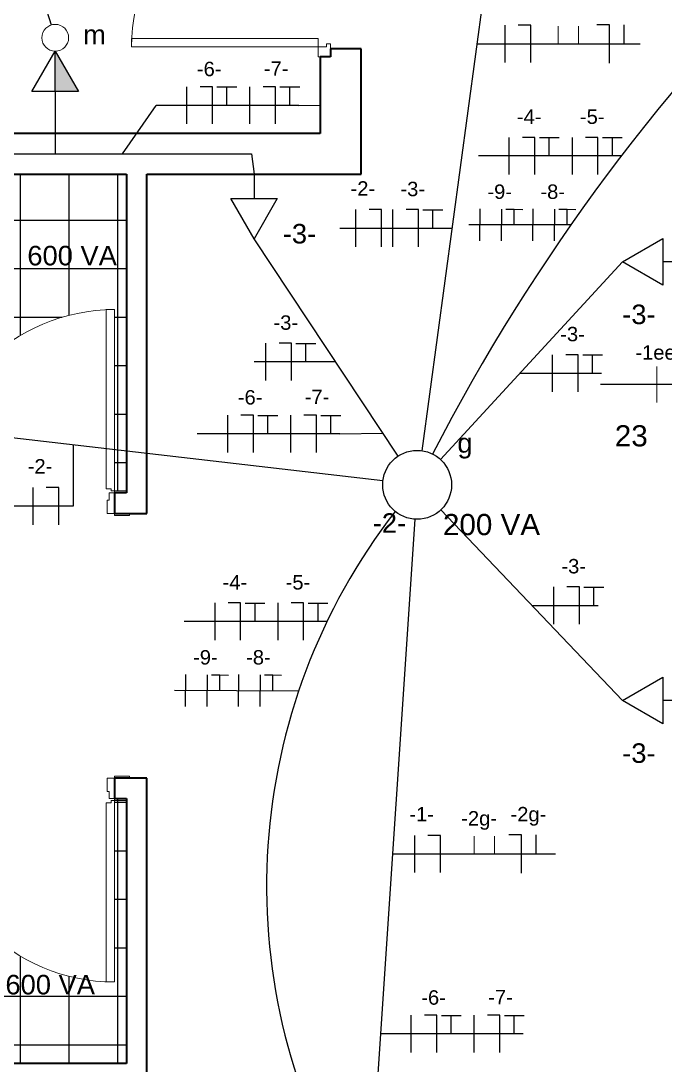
# Model space of a CAD drawing. Header units: metres. Extents: x -182 to 99, y 70 to 117.
# Drawn here: x -83.74 to -80.58, y 88.61 to 93.74 of the extents above; entities that cross this region are included whole.
import ezdxf

# ---------------------------------------------------------------- set-up
doc = ezdxf.new("R2010")
doc.units = ezdxf.units.M
doc.header["$LTSCALE"] = 0.01
for name, color, linetype, lineweight in [('A-DOOR', 1, 'Continuous', 9), ('A-DOOR-FRAM', 1, 'Continuous', 13), ('A-WALL', 2, 'Continuous', 9)]:
    doc.layers.add(name, color=color, linetype=linetype, lineweight=lineweight)
for name, color, linetype in [('FIAÇÃO', 10, 'Continuous'), ('Força', 7, 'Continuous'), ('Iluminação', 7, 'Continuous')]:
    doc.layers.add(name, color=color, linetype=linetype)
doc.styles.add('Arial', font='arial.ttf', dxfattribs={"height": 0.29506})
pattern_1 = [(0, (-80.64683, 95.37932), (0, 0.238125), []), (90, (-80.64683, 95.37932), (-0.238125, 0), [])]

# ---------------------------------------------------------------- blocks, each defined once
blk = doc.blocks.new('PVC Double - Panneaux vitrés haut - 1_83 m x 2_10 m-178542-Planta Baja')
at = {"layer": 'A-DOOR'}
for p, q in [((-0.875, -0.11), (-0.915, -0.11)), ((-0.915, -0.11), (-0.915, -1.025)), ((-0.875, -1.025), (-0.875, -0.11)), ((0.875, -1.025), (0.875, -0.11)), ((0.875, -0.11), (0.915, -0.11)), ((0.915, -0.11), (0.915, -1.025)), ((-0.915, -1.025), (-0.875, -1.025)), ((0.915, -1.025), (0.875, -1.025))]:
    blk.add_line(p, q, dxfattribs=at)
for centre, start, end in [((-0.915, -0.11), 270, 360), ((0.915, -0.11), 180, 270)]:
    blk.add_arc(centre, 0.915, start, end, dxfattribs=at)
at = {"layer": 'A-DOOR-FRAM'}
for p, q in [((-0.9, -0.05), (-0.925, -0.05)), ((-0.9, -0.07), (-0.9, -0.05)), ((0.925, -0.05), (0.9, -0.05)), ((0.9, -0.05), (0.9, -0.07)), ((-0.965, -0.1), (-0.965, -0.11)), ((-0.915, -0.11), (-0.915, -0.07)), ((-0.915, -0.07), (-0.9, -0.07)), ((0.9, -0.07), (0.915, -0.07)), ((0.915, -0.07), (0.915, -0.11)), ((0.965, -0.11), (0.965, -0.1)), ((-0.965, -0.11), (-0.915, -0.11)), ((0.915, -0.11), (0.965, -0.11))]:
    blk.add_line(p, q, dxfattribs=at)
blk = doc.blocks.new('Puerta de 1 hoja - 90 x 210 cm-174974-Planta Baja')
at = {"layer": 'A-DOOR', "lineweight": 13}
for p, q in [((0.6769, -0.07), (0.6769, -0.95)), ((0.7019, -0.07), (0.6769, -0.07)), ((0.7019, -0.06), (0.7019, -0.07)), ((0.7169, -0.06), (0.7019, -0.06)), ((0.7169, -0.06), (0.7169, -0.95)), ((0.6769, -0.95), (0.7169, -0.95))]:
    blk.add_line(p, q, dxfattribs=at)
blk.add_arc((0.7169, -0.05), 0.9, 180, 270, dxfattribs=at)
at = {"layer": 'A-DOOR-FRAM'}
for p, q in [((-0.2436, 0.06), (-0.1831, 0.06)), ((-0.1831, 0.06), (-0.1831, 0.05)), ((0.7169, 0.05), (0.7169, 0.06)), ((0.7169, 0.06), (0.7919, 0.06)), ((0.7919, 0.06), (0.7919, 0.05)), ((-0.1831, 0.05), (-0.1481, 0.05)), ((-0.1481, 0.05), (-0.1481, -0.015)), ((0.6819, -0.015), (0.6819, 0.05)), ((0.6819, 0.05), (0.7169, 0.05)), ((-0.2531, -0.06), (-0.2531, -0.05)), ((-0.1831, -0.05), (-0.1831, -0.06)), ((-0.1581, -0.05), (-0.1831, -0.05)), ((-0.1581, -0.015), (-0.1581, -0.05)), ((-0.1481, -0.015), (-0.1581, -0.015)), ((0.6919, -0.015), (0.6819, -0.015)), ((0.6919, -0.05), (0.6919, -0.015)), ((0.7169, -0.05), (0.6919, -0.05)), ((0.7169, -0.06), (0.7169, -0.05)), ((-0.1831, -0.06), (-0.2531, -0.06)), ((0.7769, -0.06), (0.7169, -0.06))]:
    blk.add_line(p, q, dxfattribs=at)
blk = doc.blocks.new('Puerta de 1 hoja - 90 x 210 cm-V2-Planta Baja')
at = {"layer": 'A-DOOR', "lineweight": 13}
for p, q in [((0.6769, 0.95), (0.7169, 0.95)), ((0.6769, 0.07), (0.6769, 0.95)), ((0.7169, 0.06), (0.7169, 0.95)), ((0.7019, 0.07), (0.6769, 0.07)), ((0.7019, 0.06), (0.7019, 0.07)), ((0.7169, 0.06), (0.7019, 0.06))]:
    blk.add_line(p, q, dxfattribs=at)
blk.add_arc((0.7169, 0.05), 0.9, 90, 180, dxfattribs=at)
at = {"layer": 'A-DOOR-FRAM'}
for p, q in [((-0.1831, 0.06), (-0.2531, 0.06)), ((-0.2531, 0.06), (-0.2531, 0.05)), ((-0.1831, 0.05), (-0.1831, 0.06)), ((0.7769, 0.06), (0.7169, 0.06)), ((0.7169, 0.06), (0.7169, 0.05)), ((-0.1581, 0.05), (-0.1831, 0.05)), ((-0.1581, 0.015), (-0.1581, 0.05)), ((-0.1481, 0.015), (-0.1581, 0.015)), ((-0.1481, -0.05), (-0.1481, 0.015)), ((0.6919, 0.015), (0.6819, 0.015)), ((0.6819, 0.015), (0.6819, -0.05)), ((0.7169, 0.05), (0.6919, 0.05)), ((0.6919, 0.05), (0.6919, 0.015)), ((-0.1831, -0.06), (-0.1831, -0.05)), ((-0.1831, -0.05), (-0.1481, -0.05)), ((0.6819, -0.05), (0.7169, -0.05)), ((0.7169, -0.05), (0.7169, -0.06)), ((0.7919, -0.06), (0.7919, -0.05)), ((-0.2436, -0.06), (-0.1831, -0.06)), ((0.7169, -0.06), (0.7919, -0.06))]:
    blk.add_line(p, q, dxfattribs=at)
blk = doc.blocks.new('F-N')
at = {"layer": 'FIAÇÃO'}
blk.add_line((2561.97, 1254.62), (2561.97, 1275.44), dxfattribs=at)
at = {"layer": 'FIAÇÃO', "color": 5}
blk.add_lwpolyline([(2576.26, 1254.62), (2576.26, 1275.44), (2569.32, 1275.44)], dxfattribs=at)
blk = doc.blocks.new('RN')
at = {"layer": 'FIAÇÃO', "color": 18, "true_color": 0x000000}
blk.add_line((2653.24, 1365.51), (2653.24, 1375.92), dxfattribs=at)
at = {"layer": 'FIAÇÃO', "color": 5}
blk.add_lwpolyline([(2645.19, 1355.09), (2645.19, 1375.92), (2638.25, 1375.92)], dxfattribs=at)
blk = doc.blocks.new('F-N-T')
at = {"layer": 'FIAÇÃO', "color": 1}
blk.add_line((2561.97, 1284.08), (2561.97, 1304.9), dxfattribs=at)
at = {"layer": 'FIAÇÃO', "color": 3}
blk.add_line((2584.31, 1294.33), (2584.31, 1304.75), dxfattribs=at)
at = {"layer": 'FIAÇÃO', "color": 5}
blk.add_lwpolyline([(2576.26, 1284.08), (2576.26, 1304.9), (2569.32, 1304.9)], dxfattribs=at)
at = {"layer": 'FIAÇÃO', "color": 3}
blk.add_lwpolyline([(2578.75, 1304.75), (2584.31, 1304.75), (2589.86, 1304.75)], dxfattribs=at)
blk = doc.blocks.new('F-F')
at = {"layer": 'FIAÇÃO'}
for p, q in [((2561.97, 1222.26), (2561.97, 1243.08)), ((2576.26, 1222.26), (2576.26, 1243.08))]:
    blk.add_line(p, q, dxfattribs=at)
at = {"layer": 'FIAÇÃO', "color": 3}
blk.add_line((2584.31, 1232.67), (2584.31, 1243.08), dxfattribs=at)
blk.add_lwpolyline([(2578.75, 1243.08), (2584.31, 1243.08), (2589.86, 1243.08)], dxfattribs=at)

msp = doc.modelspace()

# ---------------------------------------------------------------- hatches: boundary and pattern name
at = {"transparency": 33554687}
h = msp.add_hatch(dxfattribs=at)
h.set_pattern_fill('NET', color=251, scale=0.075)
h.set_pattern_definition(pattern_1)
h.paths.add_polyline_path([(-83.2228, 92.9856), (-88.9228, 92.9856), (-88.9228, 92.7856), (-89.2228, 92.7856), (-89.2228, 92.9856), (-91.0228, 92.9856), (-91.0228, 92.0206), (-90.6678, 92.0206), (-90.6678, 92.0306), (-90.5928, 92.0306), (-89.8928, 92.0288), (-89.8928, 92.0306), (-89.8178, 92.0306), (-89.383, 92.0292), (-89.383, 92.0306), (-89.308, 92.0306), (-88.608, 92.0278), (-88.608, 92.0306), (-88.533, 92.0306), (-88.4278, 92.03), (-88.4278, 92.0306), (-88.3528, 92.0306), (-87.4528, 92.0249), (-87.4528, 92.0306), (-87.3778, 92.0306), (-86.7728, 92.0206), (-86.7728, 90.7206), (-86.2704, 90.7206), (-86.2704, 91.3205), (-84.3433, 91.3206), (-84.3433, 91.4206), (-84.2528, 91.4206), (-84.2528, 91.4306), (-84.1828, 91.4306, -0.398029), (-83.3228, 92.3197), (-83.3228, 92.3206), (-83.2828, 92.3206), (-83.2828, 91.4306), (-83.2228, 91.4306)])
h = msp.add_hatch(dxfattribs=at)
h.set_pattern_fill('NET', color=251, scale=0.075)
h.set_pattern_definition(pattern_1)
edge = h.paths.add_edge_path()
edge.add_line((-83.2828, 89.9206), (-83.2828, 89.0206))
edge.add_arc((-83.2828, 89.9206), 0.9, 180, 270, ccw=False)
edge.add_line((-84.1828, 89.9206), (-84.3433, 89.9206))
edge.add_line((-84.3433, 89.9206), (-84.3433, 90.0205))
edge.add_line((-84.3433, 90.0205), (-85.8278, 90.0205))
edge.add_line((-85.8278, 90.0205), (-85.8278, 90.2421))
edge.add_line((-85.8278, 90.2421), (-88.1778, 90.2421))
edge.add_line((-88.1778, 90.2421), (-88.1778, 89.3206))
edge.add_line((-88.1778, 89.3206), (-91.0228, 89.3206))
edge.add_line((-91.0228, 89.3206), (-91.0228, 88.6206))
edge.add_line((-91.0228, 88.6206), (-83.2228, 88.6206))
edge.add_line((-83.2228, 88.6206), (-83.2228, 89.9206))
edge.add_line((-83.2228, 89.9206), (-83.2828, 89.9206))
at = {"layer": 'Iluminação', "ltscale": 0.5}
h = msp.add_hatch(dxfattribs=at)
h.set_pattern_fill('ANGLE', color=256)
h.set_pattern_definition([(0, (0, 0), (0, 6.985), [5.08, -1.905]), (90, (0, 0), (-6.985, 4e-16), [5.08, -1.905])])
h.paths.add_polyline_path([(-82.7194, 86.7673, 1), (-82.5878, 86.7673, 1)])
h.paths.add_polyline_path([(-81.0079, 94.4285, 1), (-80.8763, 94.4285, 1)])
h.paths.add_polyline_path([(-81.782, 98.3448, 1), (-81.9136, 98.3448, 1)])
at = {"layer": 'Iluminação'}
msp.add_hatch(color=256, dxfattribs=at).paths.add_polyline_path([(-83.5728, 93.589), (-83.5728, 93.3913), (-83.4586, 93.3913)])

# ---------------------------------------------------------------- linework, layer by layer
at = {"layer": 'A-WALL', "color": 7, "lineweight": 35}
for p, q in [((-82.0728, 93.6006), (-82.2228, 93.6006)), ((-82.2228, 93.6006), (-82.2228, 93.5606)), ((-82.0728, 92.9856), (-82.0728, 93.6006)), ((-82.2228, 93.5606), (-82.2728, 93.5606)), ((-82.2728, 93.5606), (-82.2728, 93.1856)), ((-82.2728, 93.1856), (-84.8728, 93.1856)), ((-84.8728, 92.9856), (-83.2228, 92.9856)), ((-83.2228, 92.9856), (-83.2228, 91.4206)), ((-83.1228, 92.9856), (-82.0728, 92.9856)), ((-83.1228, 91.3206), (-83.1228, 92.9856)), ((-83.2228, 91.4206), (-83.2828, 91.4206)), ((-83.2828, 91.4206), (-83.2828, 91.3206)), ((-83.2828, 91.3206), (-83.1228, 91.3206)), ((-83.2828, 90.0206), (-83.2828, 89.9206)), ((-83.1228, 90.0206), (-83.2828, 90.0206)), ((-83.1228, 88.5206), (-83.1228, 90.0206)), ((-83.2828, 89.9206), (-83.2228, 89.9206)), ((-83.2228, 89.9206), (-83.2228, 88.6206)), ((-83.2228, 88.6206), (-91.0228, 88.6206))]:
    msp.add_line(p, q, dxfattribs=at)
at = {"layer": 'FIAÇÃO', "color": 18, "lineweight": 20, "true_color": 0x000000}
for p, q in [((-81.1068, 93.6234), (-81.1068, 93.7118)), ((-81.0068, 93.6234), (-81.0068, 93.7118)), ((-81.5185, 89.6475), (-81.5185, 89.736)), ((-81.4185, 89.6475), (-81.4185, 89.736))]:
    msp.add_line(p, q, dxfattribs=at)
at = {"layer": 'FIAÇÃO', "lineweight": 20}
msp.add_line((-80.6227, 91.8641), (-80.6227, 92.041), dxfattribs=at)
at = {"layer": 'Força', "color": 0, "ltscale": 0.5}
for p, q in [((-83.2422, 93.0856), (-83.0777, 93.3232)), ((-82.3777, 93.3232), (-83.0777, 93.3232)), ((-82.3777, 93.3232), (-82.2728, 93.3248)), ((-83.5728, 93.1856), (-83.5738, 93.0856)), ((-87.2478, 93.0856), (-83.5738, 93.0856)), ((-83.5738, 93.0856), (-82.6104, 93.0856)), ((-82.6104, 93.0856), (-82.5978, 92.9856)), ((-80.7965, 93.0748), (-81.4965, 93.0748)), ((-81.0435, 92.7367), (-81.5435, 92.7367)), ((-81.891, 91.6013), (-82.5978, 92.668)), ((-81.6836, 91.5848), (-80.7905, 92.5554)), ((-82.1978, 92.0643), (-82.5978, 92.0643)), ((-81.2941, 92.008), (-80.8941, 92.008)), ((-80.3567, 91.9526), (-80.8978, 91.9526)), ((-82.1772, 91.7115), (-82.8772, 91.7115)), ((-82.1772, 91.7115), (-81.9662, 91.7147)), ((-83.7353, 91.3562), (-84.0457, 91.3562)), ((-81.6815, 91.3383), (-80.7905, 90.4019)), ((-81.2346, 90.8686), (-80.9346, 90.8686)), ((-80.9346, 90.8686), (-80.91, 90.8686)), ((-82.24, 90.7894), (-82.94, 90.7894)), ((-82.379, 90.448), (-82.987, 90.4514)), ((-81.2773, 88.7657), (-81.9773, 88.7657))]:
    msp.add_line(p, q, dxfattribs=at)
for centre, radius, start, end in [((-73.0222, 87.1346), 9.784, 133.8105, 152.77032), ((-79.5373, 89.4902), 2.9988, 142.1474, 210.234)]:
    msp.add_arc(centre, radius, start, end, dxfattribs=at)
at = {"layer": 'Iluminação', "color": 0, "ltscale": 0.5}
for p, q in [((-84.4093, 96.2914), (-83.5927, 93.7176)), ((-81.2955, 95.1634), (-81.7751, 91.6278)), ((-81.5043, 93.6246), (-81.0043, 93.6246)), ((-81.0043, 93.6246), (-80.7043, 93.6246)), ((-82.177, 92.72), (-81.877, 92.72)), ((-81.877, 92.72), (-81.627, 92.72)), ((-81.9655, 91.48), (-85.0052, 91.8323)), ((-83.4853, 91.6562), (-83.4853, 91.3562)), ((-83.4853, 91.3562), (-83.7353, 91.3562)), ((-81.809, 91.2922), (-82.0279, 88.0052)), ((-81.9185, 89.6487), (-81.1185, 89.6487))]:
    msp.add_line(p, q, dxfattribs=at)
at = {"layer": 'Iluminação'}
for p, q in [((-83.5728, 93.3913), (-83.5728, 93.589)), ((-83.5728, 93.3913), (-83.5728, 93.1856)), ((-82.5978, 92.9856), (-82.5978, 92.8657)), ((-80.4728, 92.5554), (-80.5927, 92.5554)), ((-80.4728, 90.4019), (-80.5927, 90.4019))]:
    msp.add_line(p, q, dxfattribs=at)
for points in [[(-83.687, 93.3913), (-83.5728, 93.589), (-83.4586, 93.3913)], [(-82.4836, 92.8657), (-82.5978, 92.668), (-82.712, 92.8657)], [(-80.5927, 92.4412), (-80.7905, 92.5554), (-80.5927, 92.6696)], [(-80.5927, 90.2877), (-80.7905, 90.4019), (-80.5927, 90.5161)]]:
    msp.add_lwpolyline(points, close=True, dxfattribs=at)
at = {"layer": 'Iluminação', "lineweight": 20}
msp.add_circle((-83.5728, 93.6548), 0.0658, dxfattribs=at)
at = {"layer": 'Iluminação'}
msp.add_circle((-81.7978, 91.4606), 0.1688, dxfattribs=at)

# ---------------------------------------------------------------- block references
at = {"layer": 'A-DOOR', "rotation": 269.9999999999999}
msp.add_blockref('PVC Double - Panneaux vitrés haut - 1_83 m x 2_10 m-178542-Planta Baja', (-82.1728, 94.5256), dxfattribs=at)
at = {"layer": 'A-DOOR'}
for name, p in [('Puerta de 1 hoja - 90 x 210 cm-V2-Planta Baja', (-83.9997, 91.3706)), ('Puerta de 1 hoja - 90 x 210 cm-174974-Planta Baja', (-83.9997, 89.9706))]:
    msp.add_blockref(name, p, dxfattribs=at)
at = {"layer": 'FIAÇÃO', "lineweight": 20, "xscale": 0.008784106945095342, "yscale": 0.008784106945095342, "zscale": 0.008784106945095342}
for name, p in [('F-N', (-103.8709, 82.5124)), ('F-N-T', (-105.4314, 81.9522)), ('F-N-T', (-105.4314, 81.9522)), ('F-N-T', (-105.1223, 81.9522)), ('F-N-T', (-105.1223, 81.9522)), ('F-N-T', (-103.8503, 81.7038)), ('F-N-T', (-103.8503, 81.7038)), ('F-N-T', (-103.5411, 81.7038)), ('F-N-T', (-103.5411, 81.7038)), ('F-N', (-104.6023, 81.6078)), ('F-N-T', (-104.4213, 81.349)), ('F-N-T', (-104.4213, 81.349)), ('F-N-T', (-105.044, 80.6934)), ('F-N-T', (-105.044, 80.6934)), ('F-N-T', (-103.6377, 80.6371)), ('F-N-T', (-103.6377, 80.6371)), ('F-N-T', (-105.2309, 80.3406)), ('F-N-T', (-105.2309, 80.3406)), ('F-N-T', (-104.9218, 80.3406)), ('F-N-T', (-104.9218, 80.3406)), ('F-N', (-106.1856, 80.244)), ('F-N-T', (-103.632, 79.4977)), ('F-N-T', (-103.632, 79.4977)), ('F-N-T', (-105.2937, 79.4185)), ('F-N-T', (-105.2937, 79.4185)), ('F-N-T', (-104.9846, 79.4185)), ('F-N-T', (-104.9846, 79.4185)), ('F-N', (-104.3139, 78.5366)), ('F-N-T', (-104.331, 77.3948)), ('F-N-T', (-104.331, 77.3948)), ('F-N-T', (-104.0219, 77.3948)), ('F-N-T', (-104.0219, 77.3948))]:
    msp.add_blockref(name, p, dxfattribs=at)
at = {"layer": 'FIAÇÃO', "lineweight": 20, "xscale": 0.007500000000000001, "yscale": 0.007500000000000001, "zscale": 0.007500000000000001, "rotation": 359.3672537193915}
for p in [(-100.8055, 83.7045), (-100.5455, 83.7045), (-102.249, 81.4191), (-101.9889, 81.4191)]:
    msp.add_blockref('F-F', p, dxfattribs=at)
at = {"layer": 'Iluminação', "xscale": 0.009000000000000001, "yscale": 0.009000000000000001, "zscale": 0.009000000000000001}
for p in [(-104.661, 81.335), (-105.0925, 77.3592)]:
    msp.add_blockref('RN', p, dxfattribs=at)

# ---------------------------------------------------------------- texts
at = {"layer": 'FIAÇÃO', "lineweight": 20, "style": 'Arial'}
for s, p in [('-6-', (-82.8778, 93.4665)), ('-7-', (-82.5494, 93.4687)), ('-4-', (-81.3084, 93.2321)), ('-5-', (-80.9993, 93.2321)), ('-2-', (-82.1243, 92.88)), ('-3-', (-81.8795, 92.8773)), ('-9-', (-81.4531, 92.8641)), ('-8-', (-81.1931, 92.8641)), ('-3-', (-82.5022, 92.2216)), ('-3-', (-82.5022, 92.2216)), ('-3-', (-81.0959, 92.1653)), ('-3-', (-81.0959, 92.1653)), ('-1eee-', (-80.7274, 92.0749)), ('-6-', (-82.6773, 91.8548)), ('-7-', (-82.3489, 91.857)), ('-2-', (-83.7076, 91.5162)), ('-3-', (-81.0902, 91.0259)), ('-3-', (-81.0902, 91.0259)), ('-4-', (-82.7519, 90.9467)), ('-5-', (-82.4427, 90.9467)), ('-9-', (-82.8966, 90.5787)), ('-8-', (-82.6366, 90.5787)), ('-1-', (-81.8359, 89.8088)), ('-2g-', (-81.5815, 89.7885)), ('-2g-', (-81.3397, 89.8088)), ('-6-', (-81.7774, 88.909)), ('-7-', (-81.449, 88.9112))]:
    msp.add_text(s, height=0.07075, dxfattribs=at).set_placement(p)
at = {"layer": 'Iluminação', "lineweight": 20, "style": 'Arial'}
for s, height, p in [('m', 0.0959, (-83.4361, 93.6222)), ('-3-', 0.09589, (-82.4566, 92.6453)), ('-3-', 0.09589, (-80.7918, 92.2494)), ('g', 0.0959, (-81.6004, 91.618)), ('-2-', 0.09589, (-82.0155, 91.2252)), ('-3-', 0.09589, (-80.7918, 90.0959))]:
    msp.add_text(s, height=height, dxfattribs=at).set_placement(p)
at = {"layer": 'Iluminação', "lineweight": 20, "width": 0.595396, "attachment_point": 8, "style": 'Arial'}
for s, insert, char_height in [('{\\H0.0275x;\\P\\P}600 VA', (-83.4898, 92.5364), 0.095887), ('{\\H0.0275x;\\P}23', (-80.7474, 91.6478), 0.104025), ('{\\H0.0275x;\\P}200 VA', (-81.4328, 91.2121), 0.104025), ('{\\H0.0275x;\\P\\P}600 VA', (-83.5973, 88.9582), 0.095887)]:
    msp.add_mtext(s, dxfattribs=dict(at, insert=insert, char_height=char_height))

doc.saveas('drawing.dxf')
